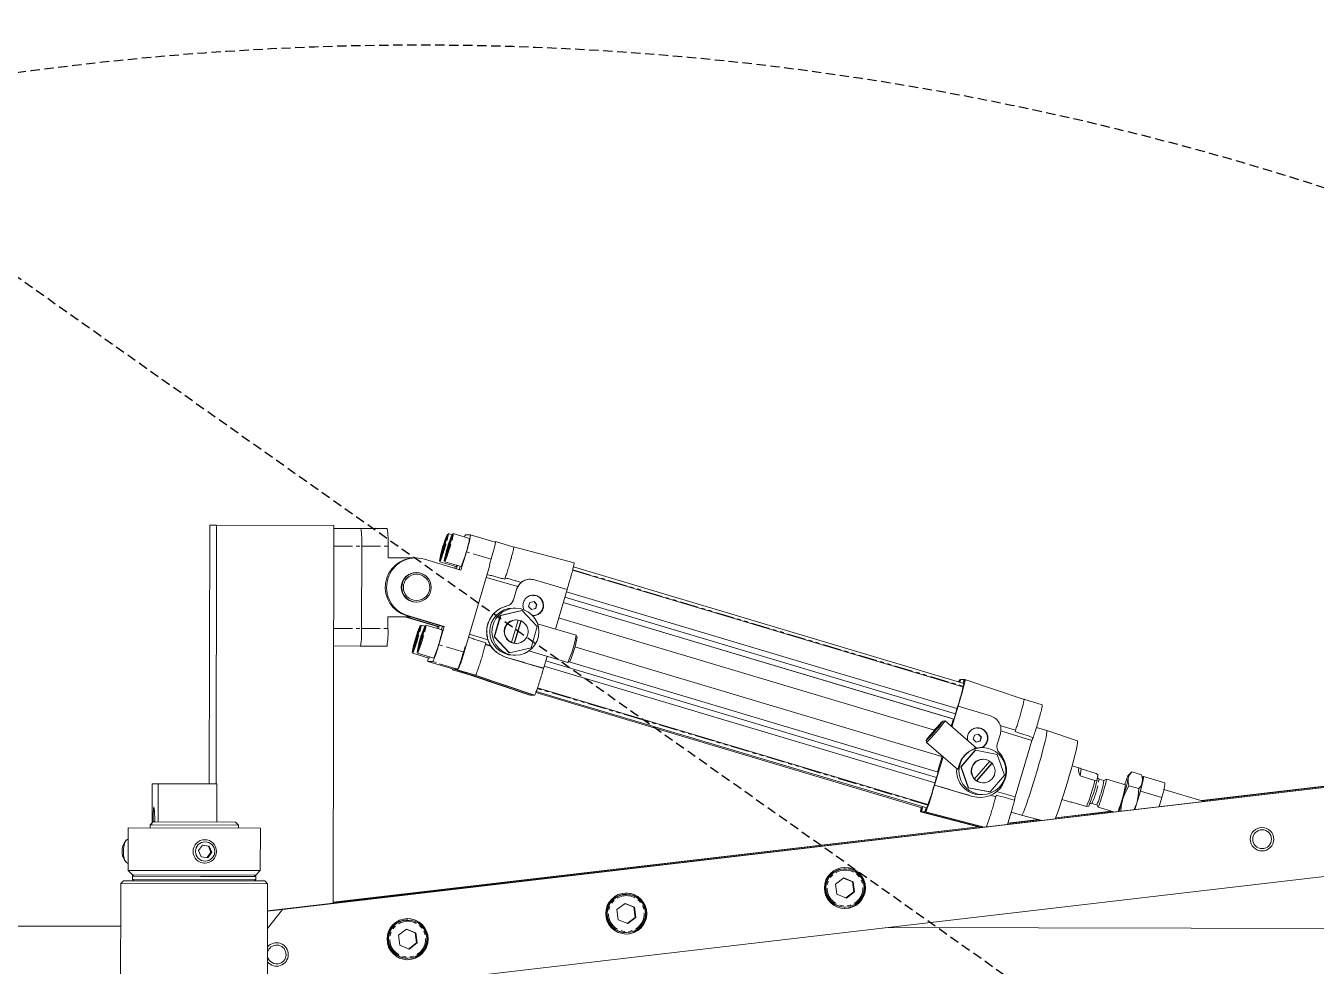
# Model space of a CAD drawing. Header units: millimetres. Extents: x -383313 to -161684, y -117025 to 99224.
# Drawn here: x -340968.2 to -340529.2, y -7285.5 to -6965.5 of the extents above; entities that cross this region are included whole.
import ezdxf

# ---------------------------------------------------------------- set-up
doc = ezdxf.new("R2010")
doc.units = ezdxf.units.MM
doc.header["$MEASUREMENT"] = 0
for name, pattern in [('AM_ISO08W050x2', [9, 6, -0.75, 1.5, -0.75]), ('NASCOSTA2', [4.7625, 3.175, -1.5875]), ('PHANTOM', [12.7, 6.35, -1.27, 1.27, -1.27, 1.27, -1.27])]:
    doc.linetypes.add(name, pattern=pattern)
doc.layers.add('P-0000', color=7, linetype='Continuous')
doc.layers.add('P-4ECA', color=7, linetype='Continuous')

# ---------------------------------------------------------------- blocks, each defined once
blk = doc.blocks.new('A$C16512043')
at = {"color": 7, "linetype": 'Continuous', "lineweight": 15}
for p, q in [((-72.93, 748.5), (-72.93, 836.5)), ((-70.62, 836.5), (-72.93, 836.5)), ((-70.62, 748.5), (-70.62, 836.5)), ((-70.62, 836.5), (-30.68, 836.5)), ((-30.68, 836.5), (-30.68, 707.97)), ((-30.68, 835.5), (-21.51, 835.5)), ((-21.51, 835.5), (-12.52, 835.5)), ((6.86, 830.38), (6.05, 827.61)), ((6.36, 827.81), (7.17, 830.57)), ((6.86, 830.38), (7.42, 831.86)), ((7.1, 830.31), (6.86, 830.38)), ((7.42, 831.86), (7.17, 830.57)), ((8.53, 830.38), (7.71, 827.61)), ((8.03, 827.81), (8.84, 830.57)), ((9.5, 833.45), (8.27, 833.82)), ((8.53, 830.38), (9.09, 831.86)), ((8.76, 830.31), (8.53, 830.38)), ((9.09, 831.86), (8.84, 830.57)), ((15.44, 832.18), (9.94, 833.82)), ((15.81, 833.38), (14.12, 833.38)), ((24.23, 830.88), (15.81, 833.38)), ((30.59, 829.25), (24.3, 831.12)), ((-21.2, 829.5), (-21.2, 801.5)), ((-21.2, 829.5), (-21.2, 801.5)), ((-12.21, 829.5), (-12.21, 825.5)), ((-3.23, 825.5), (-12.21, 825.5)), ((-2.71, 825.5), (-3.2, 825.5)), ((5.8, 826.33), (6.36, 827.81)), ((5.8, 826.33), (6.05, 827.61)), ((6.26, 827.55), (6.05, 827.61)), ((7.47, 826.33), (8.03, 827.81)), ((7.47, 826.33), (7.71, 827.61)), ((7.93, 827.55), (7.71, 827.61)), ((12.57, 821.4), (14.41, 827.63)), ((51.1, 823.96), (30.45, 829.3)), ((12.57, 821.4), (0.12, 825.09)), ((5.43, 824.23), (5.5, 824.31)), ((5.43, 824.23), (10.93, 822.6)), ((7.1, 824.23), (7.17, 824.31)), ((7.1, 824.23), (12.6, 822.6)), ((10.64, 822.68), (10.45, 822.03)), ((13.67, 793.43), (22.46, 823.12)), ((183.44, 782), (50.56, 821.41)), ((183.74, 783.16), (50.84, 822.57)), ((-2.69, 820.5), (-2.71, 820.5)), ((-2.53, 820.5), (-2.63, 820.5)), ((15.51, 799.65), (21.2, 818.86)), ((21.2, 818.86), (21.2, 818.89)), ((31.92, 815.85), (21.2, 818.86)), ((36.24, 818.35), (36.2, 818.35)), ((48.71, 814.87), (37.65, 818.15)), ((30.44, 811.3), (31.47, 814.81)), ((31.5, 814.81), (30.47, 811.3)), ((44.73, 801.4), (48.71, 814.87)), ((180.97, 772.8), (47.94, 812.26)), ((181.39, 774.6), (48.46, 814.02)), ((-2.71, 810.5), (-2.69, 810.5)), ((-2.63, 810.5), (-2.53, 810.5)), ((31.16, 808.48), (30.39, 808.48)), ((36.05, 810.46), (35.64, 809.08)), ((35.64, 809.08), (36.64, 808.03)), ((37.46, 810.8), (36.05, 810.46)), ((37.94, 808.37), (36.62, 808.05)), ((36.64, 808.03), (38.04, 808.37)), ((37.37, 810.78), (38.35, 809.75)), ((38.45, 809.75), (37.46, 810.8)), ((38.35, 809.75), (37.94, 808.37)), ((37.94, 808.37), (38.04, 808.37)), ((38.04, 808.37), (38.45, 809.75)), ((38.35, 809.75), (38.45, 809.75)), ((47.4, 810.46), (180.44, 771)), ((180.4, 771), (47.4, 810.45)), ((-12.21, 805.5), (-4.65, 805.5)), ((-12.21, 805.5), (-12.21, 801.5)), ((-6.47, 805.5), (4.59, 802.22)), ((-6.04, 805.91), (6.41, 802.22)), ((-5.98, 805.5), (5.08, 802.22)), ((-5.55, 805.91), (6.9, 802.22)), ((26, 805.93), (23.87, 798.73)), ((26.16, 805.93), (24.03, 798.73)), ((33.29, 807.68), (26, 805.93)), ((26.16, 805.93), (26, 805.93)), ((33.44, 807.68), (26.16, 805.93)), ((32.12, 804.43), (29.86, 796.82)), ((30.72, 796.54), (32.97, 804.15)), ((30.82, 796.54), (33.07, 804.15)), ((31.47, 804.48), (31.32, 804.48)), ((32.97, 804.15), (33.07, 804.15)), ((33.44, 807.68), (33.29, 807.68)), ((38.6, 802.23), (33.44, 807.68)), ((173.79, 767.24), (45.84, 805.19)), ((-2.36, 799.22), (-3.17, 796.45)), ((-2.86, 796.64), (-2.04, 799.41)), ((-2.36, 799.22), (-1.8, 800.7)), ((-2.12, 799.15), (-2.36, 799.22)), ((-1.8, 800.7), (-2.04, 799.41)), ((-0.69, 799.22), (-1.5, 796.45)), ((-1.19, 796.64), (-0.38, 799.41)), ((0.28, 802.29), (-0.95, 802.65)), ((-0.69, 799.22), (-0.13, 800.7)), ((-0.45, 799.15), (-0.69, 799.22)), ((-0.13, 800.7), (-0.38, 799.41)), ((6.23, 801.02), (0.72, 802.65)), ((4.59, 802.22), (4.4, 801.56)), ((4.59, 802.22), (5.08, 802.22)), ((5.26, 802.56), (4.97, 801.39)), ((5.05, 795.99), (6.9, 802.22)), ((5.08, 802.22), (5.19, 802.58)), ((5.93, 801.11), (6.33, 802.24)), ((6.9, 802.22), (6.41, 802.22)), ((15.5, 799.61), (15.51, 799.65)), ((15.51, 799.65), (21.81, 797.68)), ((36.47, 795.04), (38.6, 802.23)), ((51.78, 799.31), (38.68, 803.2)), ((52.13, 798.68), (51.8, 799.3)), ((-30.68, 795.5), (-21.51, 795.5)), ((-21.51, 795.5), (-12.52, 795.5)), ((-3.42, 795.17), (-2.86, 796.64)), ((-3.42, 795.17), (-3.17, 796.45)), ((-2.95, 796.39), (-3.17, 796.45)), ((-1.75, 795.17), (-1.19, 796.64)), ((-1.75, 795.17), (-1.5, 796.45)), ((-1.29, 796.39), (-1.5, 796.45)), ((20.95, 796.11), (21.13, 796.62)), ((24.03, 798.73), (23.87, 798.73)), ((23.87, 798.73), (29.03, 793.29)), ((24.03, 798.73), (29.19, 793.29)), ((29.19, 793.29), (36.47, 795.04)), ((29.76, 796.82), (29.86, 796.82)), ((30.82, 796.54), (30.72, 796.54)), ((31.32, 796.48), (31.47, 796.48)), ((51.35, 795.37), (176.65, 758.2)), ((176.62, 758.2), (51.35, 795.35)), ((-3.79, 793.07), (-3.72, 793.15)), ((-3.79, 793.07), (1.72, 791.43)), ((-2.12, 793.07), (-2.05, 793.15)), ((-2.12, 793.07), (3.38, 791.43)), ((27.84, 791.85), (40.77, 788.02)), ((29.19, 793.29), (29.03, 793.29)), ((30.39, 792.48), (31.16, 792.48)), ((35.76, 793.94), (49.03, 790.01)), ((40.77, 788.02), (41.97, 792.1)), ((174.56, 751.13), (41.53, 790.59)), ((49.04, 790.01), (49.66, 790.35)), ((1.35, 790.23), (3.05, 790.23)), ((9.78, 787.74), (1.35, 790.23)), ((9.72, 787.5), (16.01, 785.63)), ((10.08, 787.68), (11.33, 787.68)), ((10.3, 787.68), (10.29, 787.64)), ((10.29, 787.64), (11.32, 787.64)), ((36.33, 778.91), (10.29, 787.64)), ((11.38, 787.5), (17.68, 785.63)), ((37.4, 778.91), (14.6, 786.54)), ((40.77, 788.02), (40.75, 788.02)), ((173.92, 749.34), (40.99, 788.76)), ((175.09, 752.93), (49.4, 790.21)), ((15.86, 785.67), (36.1, 778.89)), ((17.53, 785.67), (37.71, 778.91)), ((182.76, 784.5), (182.43, 783.54)), ((182.73, 784.41), (182.47, 784.5)), ((182.76, 784.5), (183.83, 784.5)), ((183.44, 782), (183.5, 782.2)), ((183.52, 783.22), (183.83, 784.5)), ((183.83, 784.5), (184.06, 784.43)), ((204.3, 777.74), (184.14, 784.5)), ((36.33, 778.91), (37.4, 778.91)), ((37.4, 778.91), (37.43, 779)), ((38.12, 779.75), (169.53, 740.78)), ((38.29, 780.19), (171.2, 740.78)), ((38.7, 781.35), (171.59, 741.93)), ((210.45, 775.91), (204.15, 777.78)), ((-53, 705.32), (530.53, 774.61)), ((-47.88, 705.85), (530.46, 774.53)), ((179.73, 768.36), (181.81, 775.39)), ((180.97, 772.8), (180.44, 771)), ((181.39, 774.6), (180.97, 772.8)), ((181.79, 775.39), (181.81, 775.39)), ((181.81, 775.39), (192.87, 772.11)), ((177.37, 770.39), (176.67, 770.33)), ((188.08, 761.17), (177.37, 770.39)), ((180.22, 771.06), (179.49, 768.57)), ((180.4, 771), (180.44, 771)), ((201.37, 767.29), (196.06, 768.88)), ((186.94, 764.21), (187.35, 765.59)), ((187.93, 763.16), (186.94, 764.21)), ((187.35, 765.59), (188.75, 765.93)), ((189.64, 764.88), (188.67, 765.91)), ((188.75, 765.93), (189.74, 764.88)), ((189.23, 763.5), (189.64, 764.88)), ((189.74, 764.88), (189.33, 763.5)), ((189.64, 764.88), (189.74, 764.88)), ((196.21, 765.96), (195.17, 762.45)), ((206.96, 763.76), (196.37, 767.08)), ((201.24, 766.76), (201.37, 767.3)), ((206.96, 763.76), (207.22, 764.82)), ((212.02, 767.12), (208.47, 768.17)), ((222.44, 763.63), (212.02, 767.12)), ((170.99, 763.75), (171.04, 763.04)), ((171.05, 763.03), (171.04, 763.04)), ((171.05, 763.03), (181.74, 753.82)), ((187.64, 760.42), (182.75, 754.73)), ((187.79, 760.42), (182.91, 754.73)), ((187.79, 760.42), (187.64, 760.42)), ((195.16, 759.03), (187.79, 760.42)), ((187.91, 763.18), (189.23, 763.5)), ((189.33, 763.5), (187.93, 763.16)), ((189.33, 763.5), (189.23, 763.5)), ((190.12, 761.34), (189.35, 761.34)), ((201.28, 744.55), (206.96, 763.76)), ((173.87, 748.54), (176.71, 758.16)), ((176.44, 758.26), (174.88, 752.99)), ((176.62, 758.2), (176.65, 758.2)), ((176.65, 758.21), (176.65, 758.2)), ((192.63, 756.67), (187.46, 750.66)), ((193.29, 756.02), (188.12, 750.01)), ((188.22, 750.01), (193.39, 756.02)), ((190.42, 757.34), (190.27, 757.34)), ((193.29, 756.02), (193.39, 756.02)), ((197.64, 751.94), (195.16, 759.03)), ((223.26, 754.4), (220.62, 755.18)), ((384.39, 757.62), (264.72, 743.41)), ((384.79, 757.59), (264.9, 743.35)), ((174.56, 751.13), (173.92, 749.34)), ((175.09, 752.93), (174.56, 751.13)), ((182.91, 754.73), (182.75, 754.73)), ((182.75, 754.73), (185.23, 747.65)), ((182.91, 754.73), (185.38, 747.65)), ((192.75, 746.26), (197.64, 751.94)), ((223.72, 754.12), (223.33, 751.73)), ((228.41, 750.22), (223.33, 751.73)), ((223.72, 754.12), (228.8, 752.61)), ((228.8, 752.61), (229.42, 752.12)), ((229.21, 750.82), (229.13, 750.31)), ((229.34, 751.62), (229.21, 750.82)), ((229.42, 752.12), (229.34, 751.62)), ((240.62, 752.83), (239.81, 752.06)), ((240.95, 753.13), (240.64, 752.81)), ((244.28, 752.14), (240.95, 753.13)), ((244.67, 750.62), (244.45, 751.56)), ((252.21, 749.46), (244.93, 751.62)), ((-92.32, 735.18), (-92.32, 748.5)), ((-92.32, 748.5), (-90.26, 748.5)), ((-90.26, 748.5), (-90.26, 735.5)), ((-70.29, 748.5), (-90.26, 748.5)), ((-70.29, 748.5), (-70.29, 735.5)), ((173.87, 748.54), (173.85, 748.54)), ((186.8, 744.71), (173.87, 748.54)), ((185.38, 747.65), (185.23, 747.65)), ((185.23, 747.65), (192.59, 746.26)), ((185.38, 747.65), (192.75, 746.26)), ((187.36, 750.66), (187.46, 750.66)), ((188.22, 750.01), (188.12, 750.01)), ((190.27, 749.34), (190.42, 749.34)), ((229.13, 750.31), (228.41, 750.22)), ((231.49, 750.21), (229.86, 750.69)), ((232.31, 750.66), (231.49, 750.21)), ((238.86, 748.73), (232.33, 750.67)), ((243.33, 747.44), (239.99, 748.42)), ((243.87, 746.58), (242.02, 740.35)), ((243.87, 746.58), (251.14, 744.42)), ((265.58, 743.15), (251.85, 747.22)), ((537.9, 745.2), (-44.35, 676.06)), ((186.75, 744.71), (189.29, 744.37)), ((189.29, 744.34), (189.35, 744.34)), ((189.35, 745.34), (190.12, 745.34)), ((192.75, 746.26), (192.59, 746.26)), ((192.89, 745.12), (194.66, 744.6)), ((194.65, 744.59), (194.84, 745.14)), ((194.98, 746.33), (201.28, 744.55)), ((200.91, 743.5), (201.28, 744.55)), ((217.21, 743.68), (219.84, 742.89)), ((220.51, 742.84), (225.59, 741.34)), ((227.4, 742.4), (229.03, 741.92)), ((241.81, 740.33), (242.66, 742.51)), ((251.14, 744.42), (250.23, 741.33)), ((169.13, 739.44), (189.62, 734.13)), ((169.43, 739.44), (169.77, 740.84)), ((170.5, 739.44), (169.43, 739.44)), ((169.43, 739.44), (189.84, 734.16)), ((170.5, 739.44), (170.99, 740.84)), ((190.55, 734.24), (170.5, 739.44)), ((170.8, 739.44), (190.77, 734.27)), ((171.53, 741.74), (171.59, 741.93)), ((199.97, 739.4), (203.49, 738.36)), ((203.49, 738.36), (210.32, 736.59)), ((234.13, 739.7), (215.06, 737.44)), ((233.95, 739.75), (215.09, 737.51)), ((225.59, 741.34), (226.3, 741.43)), ((229.03, 741.92), (229.47, 741.09)), ((229.48, 741.08), (234.82, 739.5)), ((-100.5, 733.5), (-100.5, 719)), ((-55.5, 733.5), (-100.5, 733.5)), ((-92, 735.5), (-93, 734.5)), ((-93, 734.5), (-93, 733.5)), ((-92.17, 734.5), (-93, 734.5)), ((-63, 734.5), (-92.17, 734.5)), ((-92, 735.5), (-91.22, 735.5)), ((-91.22, 735.5), (-64, 735.5)), ((-63, 734.5), (-64, 735.5)), ((-63, 733.5), (-63, 734.5)), ((-55.5, 719), (-55.5, 733.5)), ((188.67, 734.38), (-30.68, 708.33)), ((188.87, 734.33), (-30.68, 708.26)), ((209.57, 736.78), (198.78, 735.5)), ((209.37, 736.83), (198.8, 735.58)), ((285.28, 734.3), (285.22, 734.3)), ((-101.2, 729.18), (-101.75, 728.54)), ((-100.5, 729.5), (-100.63, 729.5)), ((-74.36, 729.5), (-74.63, 729.5)), ((-75.13, 727.63), (-76.52, 725.79)), ((-75.64, 723.66), (-76.52, 725.79)), ((-75.16, 727.6), (-73.17, 727.34)), ((-75.13, 727.63), (-72.87, 727.34)), ((-73.64, 723.4), (-72.29, 725.21)), ((-73.37, 723.37), (-71.99, 725.21)), ((-73.17, 727.34), (-72.87, 727.34)), ((-73.17, 727.34), (-72.29, 725.21)), ((-72.87, 727.34), (-71.99, 725.21)), ((-72.29, 725.21), (-71.99, 725.21)), ((285.22, 726.3), (285.28, 726.3)), ((-101.75, 722.46), (-101.2, 721.82)), ((-100.63, 721.5), (-100.5, 721.5)), ((-75.64, 723.66), (-73.37, 723.37)), ((-74.63, 721.5), (-74.36, 721.5)), ((-100.5, 719), (-99, 717.5)), ((-100.5, 719), (-55.5, 719)), ((-98.5, 717.5), (-99, 717)), ((-57, 717.5), (-99, 717.5)), ((-99, 717), (-99, 716)), ((-75.86, 717), (-99, 717)), ((-99, 716), (-98.5, 715.5)), ((-99, 716), (-57, 716)), ((-57, 717), (-75.86, 717)), ((-57, 717), (-57.5, 717.5)), ((-57.5, 715.5), (-57, 716)), ((-57, 717.5), (-55.5, 719)), ((-57, 716), (-57, 717)), ((143, 716.9), (140.26, 714.78)), ((142.92, 716.84), (145.98, 715.58)), ((143, 716.9), (146.2, 715.58)), ((143.44, 719.96), (143.15, 719.96)), ((-102, 715.5), (-103, 714.5)), ((-103, 714.5), (-103, 646.5)), ((-53, 714.5), (-103, 714.5)), ((-102, 715.5), (-54, 715.5)), ((-53, 714.5), (-54, 715.5)), ((-53, 606.5), (-53, 714.5)), ((140.26, 714.78), (140.72, 711.35)), ((143.92, 710.03), (140.72, 711.35)), ((146.44, 712.15), (143.77, 710.09)), ((146.66, 712.15), (143.92, 710.03)), ((145.98, 715.58), (146.2, 715.58)), ((146.44, 712.15), (145.98, 715.58)), ((146.66, 712.15), (146.2, 715.58)), ((146.44, 712.15), (146.66, 712.15)), ((68.62, 708.06), (65.88, 705.95)), ((68.54, 708.01), (71.6, 706.75)), ((68.62, 708.06), (71.82, 706.75)), ((69.06, 711.13), (68.77, 711.13)), ((143.15, 706.96), (143.44, 706.96)), ((-47.88, 705.85), (-53, 699.35)), ((-53, 705.27), (-47.88, 705.85)), ((65.88, 705.95), (66.34, 702.52)), ((69.54, 701.2), (66.34, 702.52)), ((72.06, 703.31), (69.39, 701.26)), ((72.27, 703.31), (69.54, 701.2)), ((71.6, 706.75), (71.82, 706.75)), ((72.06, 703.31), (71.6, 706.75)), ((72.27, 703.31), (71.82, 706.75)), ((72.06, 703.31), (72.27, 703.31)), ((-103, 700), (-181.75, 700)), ((-5.76, 699.23), (-8.5, 697.12)), ((-5.84, 699.17), (-2.78, 697.91)), ((-5.76, 699.23), (-2.56, 697.91)), ((-5.32, 702.3), (-5.61, 702.3)), ((68.77, 698.13), (69.06, 698.13)), ((384.87, 700), (157.23, 700)), ((-49.92, 694.5), (-49.98, 694.5)), ((-8.5, 697.12), (-8.04, 693.68)), ((-4.84, 692.37), (-8.04, 693.68)), ((-2.32, 694.48), (-4.99, 692.42)), ((-2.11, 694.48), (-4.84, 692.37)), ((-2.78, 697.91), (-2.56, 697.91)), ((-2.32, 694.48), (-2.78, 697.91)), ((-2.11, 694.48), (-2.56, 697.91)), ((-2.32, 694.48), (-2.11, 694.48)), ((-5.61, 689.3), (-5.32, 689.3))]:
    blk.add_line(p, q, dxfattribs=at)
at = {"color": 7, "linetype": 'PHANTOM', "lineweight": 0}
for p, q in [((-30.68, 829.5), (-21.2, 829.5)), ((-21.2, 829.5), (-12.21, 829.5)), ((22.84, 825.13), (14.41, 827.63)), ((50.61, 821.61), (183.5, 782.2)), ((31.47, 814.81), (31.5, 814.81)), ((28.29, 809.23), (28.26, 809.23)), ((30.44, 811.3), (30.47, 811.3)), ((-5.55, 805.91), (-6.04, 805.91)), ((-30.68, 801.5), (-21.2, 801.5)), ((-21.2, 801.5), (-12.21, 801.5)), ((13.67, 793.43), (5.05, 795.99)), ((27.8, 791.85), (27.84, 791.85)), ((11.47, 787.74), (3.05, 790.23)), ((171.53, 741.74), (38.63, 781.15)), ((186.75, 744.71), (186.8, 744.71))]:
    blk.add_line(p, q, dxfattribs=at)
at = {"color": 7, "linetype": 'PHANTOM', "lineweight": 0, "flags": 128}
for points in [[(7.97, 833.48), (7.98, 833.57), (7.95, 833.64)], [(9.64, 833.48), (9.65, 833.57), (9.61, 833.64)], [(5.25, 824.55), (5.25, 824.54), (5.35, 824.65), (5.54, 825.09), (5.73, 825.59)], [(6.92, 824.55), (6.92, 824.54), (7.02, 824.65), (7.21, 825.09), (7.4, 825.59)], [(-1.24, 802.31), (-1.24, 802.41), (-1.27, 802.48)], [(0.42, 802.31), (0.43, 802.41), (0.4, 802.48)], [(-3.97, 793.39), (-3.97, 793.38), (-3.87, 793.49), (-3.68, 793.92), (-3.49, 794.42)], [(-2.3, 793.39), (-2.3, 793.38), (-2.2, 793.49), (-2.01, 793.92), (-1.82, 794.42)]]:
    blk.add_lwpolyline(points, dxfattribs=at)
at = {"color": 7, "linetype": 'Continuous', "lineweight": 15, "flags": 128}
for points in [[(8.27, 833.51), (8.29, 833.73), (8.27, 833.82)], [(9.93, 833.51), (9.96, 833.73), (9.94, 833.82)], [(10.93, 822.6), (11.03, 822.71), (11.17, 823.02)], [(11.39, 822.95), (11.25, 822.57), (11, 821.86)], [(12.03, 821.56), (12.27, 822.57), (12.3, 822.68)], [(-2.69, 810.5), (-3.7, 810.6), (-4.98, 811.06)], [(-0.95, 802.35), (-0.93, 802.57), (-0.95, 802.65)], [(0.72, 802.35), (0.74, 802.57), (0.72, 802.65)], [(1.72, 791.43), (1.81, 791.55), (1.95, 791.86)], [(181.79, 775.39), (182.27, 776.96), (182.74, 778.55), (183.18, 780.1), (183.55, 781.51), (183.85, 782.71), (184.06, 783.63), (184.16, 784.24), (184.15, 784.49), (184.03, 784.38), (183.81, 783.91), (183.54, 783.22)], [(182.37, 783.56), (182.43, 783.88), (182.5, 784.35), (182.46, 784.5), (182.32, 784.31), (182.09, 783.79), (182.04, 783.66)], [(171, 763.74), (171.18, 763.87), (171.57, 764.26), (172.15, 764.88), (172.86, 765.67), (173.65, 766.57), (174.46, 767.51), (175.22, 768.41), (175.86, 769.2), (176.34, 769.81), (176.62, 770.2), (176.67, 770.33), (176.49, 770.2), (176.1, 769.81), (175.52, 769.2), (174.81, 768.41), (174.02, 767.51), (173.21, 766.57), (172.46, 765.67), (171.81, 764.88), (171.33, 764.26), (171.05, 763.87), (171, 763.74)], [(171.88, 764.76), (172.05, 764.9), (172.44, 765.3), (172.99, 765.9), (173.65, 766.64), (174.33, 767.43), (174.95, 768.17), (175.43, 768.78), (175.72, 769.17), (175.79, 769.31), (175.62, 769.17), (175.23, 768.78), (174.68, 768.17), (174.02, 767.43), (173.34, 766.64), (172.72, 765.9), (172.24, 765.3), (171.95, 764.9), (171.88, 764.76)], [(212.02, 767.12), (212.07, 767.03), (212.06, 766.61), (211.95, 765.86), (211.74, 764.81), (211.44, 763.48), (211.05, 761.89), (210.59, 760.09), (210.06, 758.11), (209.47, 756.02), (208.85, 753.84), (208.2, 751.64), (207.53, 749.46), (206.88, 747.36), (206.24, 745.39), (205.64, 743.59), (205.09, 742), (204.6, 740.67), (204.19, 739.61), (203.86, 738.87), (203.62, 738.45), (203.49, 738.36)], [(181.75, 753.84), (181.75, 753.81), (181.84, 754.03), (181.98, 754.64), (182.28, 755.69), (182.93, 757.13), (183.87, 758.49), (184.87, 759.5), (185.9, 760.24), (186.95, 760.78), (187.82, 761.08), (188.08, 761.16), (188.08, 761.17), (188.08, 761.17)], [(189.35, 761.34), (187.68, 761.16), (187.34, 761.08)], [(214.94, 737.14), (215.37, 738.28), (215.89, 739.7), (216.46, 741.38), (217.07, 743.25), (217.72, 745.28), (218.38, 747.42), (219.04, 749.61), (219.68, 751.81), (220.28, 753.94), (220.84, 755.98), (221.33, 757.85), (221.75, 759.52), (222.08, 760.95), (222.32, 762.1), (222.46, 762.94), (222.5, 763.46), (222.44, 763.63)], [(239.31, 750.99), (239.5, 751.46), (239.65, 751.81), (239.77, 752.01), (239.85, 752.08), (239.89, 752.01), (239.88, 751.81), (239.83, 751.46), (239.74, 750.99)], [(239.99, 748.42), (239.7, 749.73), (239.74, 750.99)], [(239.74, 750.99), (240.18, 752.11), (240.95, 753.13)], [(244.57, 751.03), (244.65, 751.21), (244.86, 751.58), (244.96, 751.58), (244.94, 751.21), (244.82, 750.49), (244.59, 749.45), (244.27, 748.13), (243.87, 746.58)], [(244.53, 749.57), (244.58, 750.81), (244.28, 752.14)], [(170.99, 740.84), (170.83, 740.03), (170.77, 739.56), (170.82, 739.44), (170.98, 739.7), (171.24, 740.3), (171.58, 741.23), (171.99, 742.43), (172.45, 743.84), (172.93, 745.38), (173.4, 746.98), (173.85, 748.54)], [(229.47, 741.09), (229.55, 741.14), (229.73, 741.52), (229.99, 742.23), (230.33, 743.21), (230.71, 744.38), (231.1, 745.66), (231.48, 746.96), (231.81, 748.18), (232.08, 749.23), (232.26, 750.03), (232.34, 750.52), (232.32, 750.67), (232.31, 750.66)], [(237.87, 743.93), (238.76, 746.23), (239.99, 748.42)], [(242.66, 742.51), (243.17, 744.92), (243.33, 747.44)], [(243.33, 747.44), (244.09, 748.43), (244.53, 749.57)], [(237.26, 739.79), (237.36, 741.48), (237.87, 743.93)], [(169.33, 740.84), (169.18, 740.14), (169.1, 739.63), (169.13, 739.44), (169.25, 739.58), (169.47, 740.06), (169.77, 740.84)], [(-100.63, 729.5), (-100.82, 729.47), (-101.24, 729.14), (-101.6, 728.48), (-101.88, 727.57), (-102.04, 726.46), (-102.08, 725.28), (-102, 724.11), (-101.79, 723.07), (-101.47, 722.24), (-101.08, 721.7), (-100.66, 721.5), (-100.63, 721.5)]]:
    blk.add_lwpolyline(points, dxfattribs=at)
at = {"color": 7, "linetype": 'Continuous', "lineweight": 15}
for centre, radius in [((-2.53, 815.49), 5), ((-2.5, 815.5), 4.5), ((31.15, 800.48), 8), ((190.12, 753.35), 7.99), ((285.28, 730.31), 4), ((285.32, 730.31), 3.2), ((-74.39, 725.5), 3.99), ((-74.28, 725.49), 3.29), ((143.4, 713.46), 6.99), ((143.44, 713.46), 6.5), ((69.02, 704.63), 6.99), ((69.06, 704.63), 6.5), ((-5.36, 695.79), 6.99), ((-5.32, 695.79), 6.5)]:
    blk.add_circle(centre, radius, dxfattribs=at)
at = {"color": 7, "linetype": 'PHANTOM', "lineweight": 0}
for centre in [(143.46, 713.46), (69.08, 704.63), (-5.3, 695.79)]:
    blk.add_circle(centre, 6.1, dxfattribs=at)
at = {"color": 7, "linetype": 'Continuous', "lineweight": 15}
for centre, radius, start, end in [((-50.68, 831), 29.51, 357.0943, 8.7782), ((-50.68, 831), 29.51, 357.0943, 8.7782), ((-41.69, 831), 29.51, 357.0943, 8.7782), ((45.21, 817.65), 40.55, 156.7745, 170.2112), ((-65.98, 850.65), 75.97, 340.7338, 345.417), ((46.88, 817.65), 40.55, 156.7745, 170.2112), ((-64.32, 850.65), 75.97, 340.7338, 345.417), ((-8.49, 836.14), 16.68, 343.9318, 350.8049), ((-6.82, 836.14), 16.68, 343.9318, 350.8049), ((-26.83, 839.51), 42.91, 336.784, 347.1265), ((15.92, 832.03), 2.25, 143.1329, 163.1889), ((-13.06, 837.33), 29.14, 340.5499, 352.2096), ((7.84, 832.55), 7.62, 340.0707, 357.2686), ((-3.19, 815.5), 10, 90.0692, 253.4538), ((-2.71, 815.5), 10, 73.573, 253.4711), ((-2.71, 815.5), 5, 90.0594, 269.9406), ((-2.68, 815.5), 5, 90.0678, 242.6809), ((-2.63, 815.5), 5, 90.0539, 269.9461), ((37.09, 809.43), 3.47, 269.3311, 74.146), ((30.4, 800.48), 8, 90.0577, 269.9423), ((31.47, 800.48), 4, 80.7547, 246.2894), ((31.32, 800.49), 4, 90.0221, 163.5518), ((31.46, 800.48), 4, 260.7547, 66.2894), ((31.37, 800.49), 3.99, 66.2924, 79.2755), ((-50.68, 800), 29.51, 351.2218, 2.9057), ((-50.68, 800), 29.51, 351.2218, 2.9057), ((-41.69, 800), 29.51, 351.2218, 2.9057), ((35.99, 786.49), 40.55, 156.7745, 170.2112), ((-75.2, 819.49), 75.97, 340.7338, 345.417), ((37.66, 786.49), 40.55, 156.7745, 170.2112), ((-73.54, 819.49), 75.97, 340.7338, 345.417), ((-17.71, 804.98), 16.68, 343.9318, 350.8049), ((-16.04, 804.98), 16.68, 343.9318, 350.8049), ((-1.38, 801.38), 7.62, 340.0707, 357.2686), ((31.32, 800.48), 4, 163.4665, 269.9627), ((17.37, 804.44), 34.79, 335.4881, 351.515), ((-26.41, 803.75), 32.41, 335.351, 346.1415), ((-36.05, 808.35), 42.91, 336.784, 347.1265), ((31.37, 800.47), 3.99, 246.2923, 260.6696), ((16.51, 804.71), 36.13, 336.5748, 350.3871), ((5.17, 790.33), 3.82, 162.3206, 181.4228), ((-17.79, 801.19), 32.41, 335.351, 346.1415), ((128.87, 793.17), 55.71, 340.5284, 348.4366), ((178.81, 783.85), 4.98, 340.6504, 352.0253), ((140.6, 795.59), 44.58, 313.0901, 325.574), ((189.34, 753.34), 9, 253.5608, 43.5095), ((198.05, 761.6), 3, 163.5173, 223.4516), ((190.27, 753.34), 4, 90.0565, 269.9435), ((190.43, 753.34), 4, 56.5195, 222.1324), ((190.42, 753.34), 4, 236.5195, 42.1324), ((190.32, 753.34), 4, 42.0692, 56.4335), ((189.35, 753.34), 8, 174.3685, 269.9576), ((230.03, 751.4), 0.725, 186.715, 256.5391), ((143.32, 772.76), 98.85, 343.0461, 347.2792), ((291.23, 731.28), 55.54, 159.2109, 161.5855), ((117.79, 762.89), 57.74, 338.7186, 346.4235), ((190.33, 753.34), 4, 222.0692, 236.4335), ((160.21, 766.98), 70.23, 338.581, 346.1935), ((171.43, 763.74), 59.24, 337.8737, 346.9008), ((204.68, 754.14), 27.09, 339.1669, 351.6513), ((195.26, 756.19), 44.23, 338.0766, 350.2935), ((148.11, 771.34), 98.85, 343.0461, 347.2792), ((241.26, 750.53), 3.41, 343.6683, 1.5387), ((233.2, 750.84), 19.05, 340.3323, 355.8715), ((227.15, 741.74), 0.701, 69.7087, 146.6219), ((219.39, 747.02), 10.9, 332.0828, 346.6601), ((95.07, 785.99), 148.87, 341.8835, 343.5891), ((82.72, 789.8), 166.78, 342.7531, 343.5302), ((-65.82, 736.71), 26.22, 171.4659, 182.681), ((-117.62, 736.72), 26.16, 357.3356, 8.537), ((168.24, 741.54), 1.5, 329.331, 347.545), ((168.03, 742.42), 3.57, 332.5223, 348.8899), ((-96.37, 725.5), 6.18, 150.499, 209.501), ((143.14, 713.46), 7, 270.0561, 89.9439), ((143.16, 713.46), 6.5, 90.0625, 217.6324), ((68.76, 704.63), 7, 270.0561, 89.9439), ((68.77, 704.63), 6.5, 90.0625, 217.6324), ((143.15, 713.45), 6.49, 217.5851, 269.9903), ((-5.62, 695.8), 7, 270.0561, 89.9439), ((-5.61, 695.8), 6.5, 90.0625, 217.6324), ((68.77, 704.62), 6.49, 217.5851, 269.9903), ((-49.92, 690.5), 4, 288.6592, 140.2684), ((-49.88, 690.5), 3.2, 288.6348, 167.0973), ((-49.88, 690.5), 3.2, 192.8103, 288.6729), ((-5.61, 695.79), 6.49, 217.5851, 269.9903), ((-49.92, 690.49), 3.99, 219.6304, 288.6867)]:
    blk.add_arc(centre, radius, start, end, dxfattribs=at)
at = {"color": 7, "linetype": 'PHANTOM', "lineweight": 0}
for centre, radius, start, end in [((-43.04, 843.81), 52.31, 338.1113, 346.4832), ((-41.37, 843.81), 52.31, 338.1113, 346.4832), ((-11.6, 837.07), 20.18, 344.2364, 349.8614), ((-9.93, 837.07), 20.18, 344.2364, 349.8614), ((-52.26, 812.65), 52.31, 338.1113, 346.4832), ((-50.59, 812.65), 52.31, 338.1113, 346.4832), ((-20.82, 805.9), 20.18, 344.2364, 349.8614), ((-19.15, 805.9), 20.18, 344.2364, 349.8614), ((196.31, 756.13), 33.99, 336.1712, 350.7888)]:
    blk.add_arc(centre, radius, start, end, dxfattribs=at)
at = {"color": 7, "linetype": 'Continuous', "lineweight": 15}
for centre, major_axis, ratio, start_param, end_param in [((209.5, 769.42), (198.44, -64.32), 0.024342, 4.678656, 4.708801), ((226.91, 747.06), (-3.89, 7.33), 0.16319, 5.909028, 7.080399), ((200.28, 738.25), (201.38, -54.41), 0.025067, 1.57442, 1.604564), ((226.91, 747.06), (7.4, 3.92), 0.21068, 3.353121, 3.568521)]:
    blk.add_ellipse(centre, major_axis=major_axis, ratio=ratio, start_param=start_param, end_param=end_param, dxfattribs=at)
for points, knots in [([(24.29, 831.12), (24.31, 831.03), (24.34, 830.84), (24.03, 829.4), (23.49, 827.35), (22.86, 825.11), (22.44, 823.76), (22.26, 823.2)], [0, 0, 0, 0, 0.21238, 0.424759, 0.637139, 0.849518, 1, 1, 1, 1]), ([(48.69, 814.87), (48.91, 815.58), (49.35, 817.02), (49.99, 819.23), (50.52, 821.22), (50.89, 822.77), (51.09, 823.78), (51.05, 823.89), (51.03, 823.95)], [0, 0, 0, 0, 0.169013, 0.338026, 0.507039, 0.676052, 0.845065, 1, 1, 1, 1]), ([(33.01, 817.24), (33.31, 817.44), (33.91, 817.86), (35.04, 818.28), (35.83, 818.32), (36.2, 818.33)], [0, 0, 0, 0, 0.34646, 0.695604, 1, 1, 1, 1]), ([(34.12, 807.76), (33.95, 808.18), (33.61, 809.03), (33.77, 810.44), (34.41, 811.67), (35.49, 812.56), (36.83, 813.01), (37.74, 812.85), (38.19, 812.77)], [0, 0, 0, 0, 0.164941, 0.331953, 0.498965, 0.665976, 0.832988, 1, 1, 1, 1]), ([(38.19, 812.77), (38.62, 812.59), (39.46, 812.23), (40.35, 811.12), (40.77, 809.79), (40.64, 808.39), (39.99, 807.15), (38.91, 806.27), (37.74, 805.85), (37.01, 805.97), (36.74, 806.01)], [0, 0, 0, 0, 0.131427, 0.262854, 0.394281, 0.525708, 0.657136, 0.788563, 0.91999, 1, 1, 1, 1]), ([(28.26, 809.23), (27.62, 809.04), (26.38, 808.65), (24.76, 807.6), (23.45, 806.34), (22.44, 804.87), (21.72, 803.22), (21.35, 801.4), (21.33, 799.51), (21.65, 798.3), (21.81, 797.68)], [0, 0, 0, 0, 0.134593, 0.262793, 0.384601, 0.500016, 0.622488, 0.746639, 0.872475, 1, 1, 1, 1]), ([(28.26, 809.23), (28.51, 809.31), (29.01, 809.47), (29.65, 809.95), (30.16, 810.56), (30.34, 811.05), (30.44, 811.3)], [0, 0, 0, 0, 0.2501043, 0.5000158, 0.7500122, 1, 1, 1, 1]), ([(14.05, 795.42), (13.89, 794.86), (13.51, 793.51), (12.82, 791.27), (12.14, 789.22), (11.6, 787.78), (11.46, 787.59), (11.39, 787.5)], [0, 0, 0, 0, 0.150482, 0.362861, 0.575241, 0.78762, 1, 1, 1, 1]), ([(27.8, 791.85), (26.77, 792.28), (25.23, 792.91), (23.62, 794.4), (23.02, 795.19), (22.73, 795.59)], [0, 0, 0, 0, 0.498644, 0.749303, 1, 1, 1, 1]), ([(37.7, 778.91), (37.7, 778.91), (37.7, 778.79), (37.89, 779.17), (38.27, 780.09), (38.82, 781.68), (39.46, 783.65), (40.14, 785.86), (40.54, 787.3), (40.75, 788.02)], [0, 0, 0, 0, 0.001367, 0.167806, 0.334245, 0.500684, 0.667122, 0.833561, 1, 1, 1, 1]), ([(206.99, 763.86), (207, 763.88), (207.09, 764.04), (207.52, 765.22), (208.19, 767.22), (208.94, 769.69), (209.64, 772.13), (210.18, 774.19), (210.49, 775.63), (210.46, 775.82), (210.44, 775.91)], [0, 0, 0, 0, 0.020098, 0.160084, 0.30007, 0.440056, 0.580042, 0.720028, 0.860014, 1, 1, 1, 1]), ([(189.49, 767.9), (189.03, 767.98), (188.13, 768.14), (186.78, 767.69), (185.7, 766.8), (185.08, 765.57), (184.9, 764.43), (185.12, 763.84), (185.18, 763.67)], [0, 0, 0, 0, 0.185455, 0.370911, 0.556366, 0.741821, 0.927277, 1, 1, 1, 1]), ([(189.6, 761.34), (189.74, 761.38), (190.32, 761.53), (191.12, 762.31), (191.78, 763.52), (191.91, 764.92), (191.49, 766.25), (190.61, 767.36), (189.76, 767.72), (189.33, 767.9)], [0, 0, 0, 0, 0.049976, 0.208313, 0.366651, 0.524988, 0.683325, 0.841663, 1, 1, 1, 1]), ([(189.75, 761.34), (189.89, 761.38), (190.47, 761.53), (191.27, 762.31), (191.94, 763.52), (192.06, 764.92), (191.65, 766.25), (190.76, 767.36), (189.91, 767.72), (189.49, 767.9)], [0, 0, 0, 0, 0.049976, 0.208313, 0.366651, 0.524988, 0.683325, 0.841663, 1, 1, 1, 1]), ([(191.46, 734.35), (191.47, 734.36), (191.53, 734.45), (191.79, 735.1), (192.21, 736.27), (192.72, 737.83), (193.26, 739.59), (193.8, 741.41), (194.29, 743.17), (194.54, 744.12), (194.66, 744.6)], [0, 0, 0, 0, 0.01979, 0.15982, 0.29985, 0.43988, 0.57991, 0.71994, 0.85997, 1, 1, 1, 1]), ([(198.68, 735.2), (198.78, 735.51), (199.1, 736.46), (199.73, 738.54), (200.43, 740.98), (200.95, 742.99), (201.22, 744.18), (201.22, 744.34), (201.22, 744.37)], [0, 0, 0, 0, 0.09914, 0.314487, 0.529834, 0.745181, 0.960527, 1, 1, 1, 1])]:
    blk.add_open_spline(points, degree=3, knots=knots, dxfattribs=at)
for points, degree in [([(24.17, 830.9), (24.29, 831.12)], 1), ([(30.52, 829.29), (30.54, 829.24), (30.57, 829.13), (30.42, 828.34), (30.14, 827.13), (29.73, 825.58), (29.24, 823.82), (28.7, 822), (28.15, 820.24), (27.83, 819.29), (27.67, 818.81)], 3), ([(27.54, 818.31), (21.46, 819.94)], 1), ([(27.49, 818.32), (27.67, 818.82)], 1), ([(27.54, 818.31), (27.67, 818.81)], 1), ([(27.67, 818.81), (33.01, 817.24)], 1), ([(37.65, 818.15), (37.01, 818.26), (35.72, 818.48), (33.83, 817.85), (32.27, 816.61), (31.76, 815.41), (31.5, 814.81)], 3), ([(33.01, 817.24), (31.92, 815.85)], 1), ([(31.92, 815.85), (31.47, 814.81)], 1), ([(38.04, 812.77), (37.04, 812.86)], 1), ([(28.29, 809.23), (27.36, 808.91), (25.5, 808.27), (23.28, 806.24), (21.81, 803.66), (21.25, 800.72), (21.65, 797.76), (22.99, 795.11), (25.1, 792.96), (26.93, 792.22), (27.84, 791.85)], 3), ([(30.47, 811.3), (30.37, 811.05), (30.19, 810.56), (29.68, 809.95), (29.04, 809.47), (28.54, 809.31), (28.29, 809.23)], 3), ([(21.13, 796.62), (15.13, 798.56)], 1), ([(20.95, 796.12), (20.83, 795.64), (20.59, 794.68), (20.1, 792.93), (19.56, 791.11), (19.01, 789.34), (18.5, 787.79), (18.08, 786.59), (17.75, 785.79), (17.66, 785.69), (17.61, 785.64)], 3), ([(20.95, 796.11), (21.08, 796.64)], 1), ([(22.73, 795.59), (20.95, 796.12)], 1), ([(21.81, 797.68), (22.73, 795.59)], 1), ([(40.75, 788.02), (27.8, 791.85)], 1), ([(9.91, 787.83), (9.72, 787.5)], 1), ([(9.72, 787.5), (9.73, 787.75)], 1), ([(11.39, 787.5), (11.4, 787.78)], 1), ([(201.37, 767.29), (201.53, 767.77), (201.85, 768.73), (202.4, 770.48), (202.94, 772.3), (203.44, 774.07), (203.84, 775.62), (204.13, 776.82), (204.27, 777.62), (204.24, 777.72), (204.22, 777.77)], 3), ([(192.87, 772.11), (193.47, 771.86), (194.67, 771.34), (195.91, 769.78), (196.54, 767.89), (196.32, 766.6), (196.21, 765.96)], 3), ([(189.33, 767.9), (188.34, 767.99)], 1), ([(229.21, 750.82), (229.31, 751.33)], 1), ([(229.31, 751.33), (229.34, 751.62)], 1), ([(186.75, 744.71), (173.85, 748.54)], 1)]:
    blk.add_open_spline(points, degree=degree, dxfattribs=at)
at = {"layer": 'P-4ECA', "color": 1, "linetype": 'NASCOSTA2'}
blk.add_arc((0, 0), 1000, 35.86089, 144.13911, dxfattribs=at)
blk = doc.blocks.new('A$C11CE3AA3')
at = {"layer": 'P-0000', "color": 7, "linetype": 'AM_ISO08W050x2'}
blk.add_blockref('A$C16512043', (0, 0), dxfattribs=at)
blk = doc.blocks.new('A$C48DD7FF4')
at = {"layer": 'P-0000', "color": 7, "linetype": 'AM_ISO08W050x2', "rotation": 90}
blk.add_blockref('A$C11CE3AA3', (0, 0), dxfattribs=at)
blk = doc.blocks.new('A$C85faf101')
at = {"layer": 'P-0000', "color": 6, "linetype": 'NASCOSTA2'}
blk.add_line((310.51, 1326.37, 5), (1620.31, 400), dxfattribs=at)
at = {"layer": 'P-0000', "color": 7, "linetype": 'AM_ISO08W050x2', "rotation": 269.8977813728555}
blk.add_blockref('A$C48DD7FF4', (1020.31, 0, 5), dxfattribs=at)

msp = doc.modelspace()

# ---------------------------------------------------------------- block references
at = {"ltscale": 100}
msp.add_blockref('A$C85faf101', (-341854.51332, -7972.09281), dxfattribs=at)

doc.saveas('drawing.dxf')
